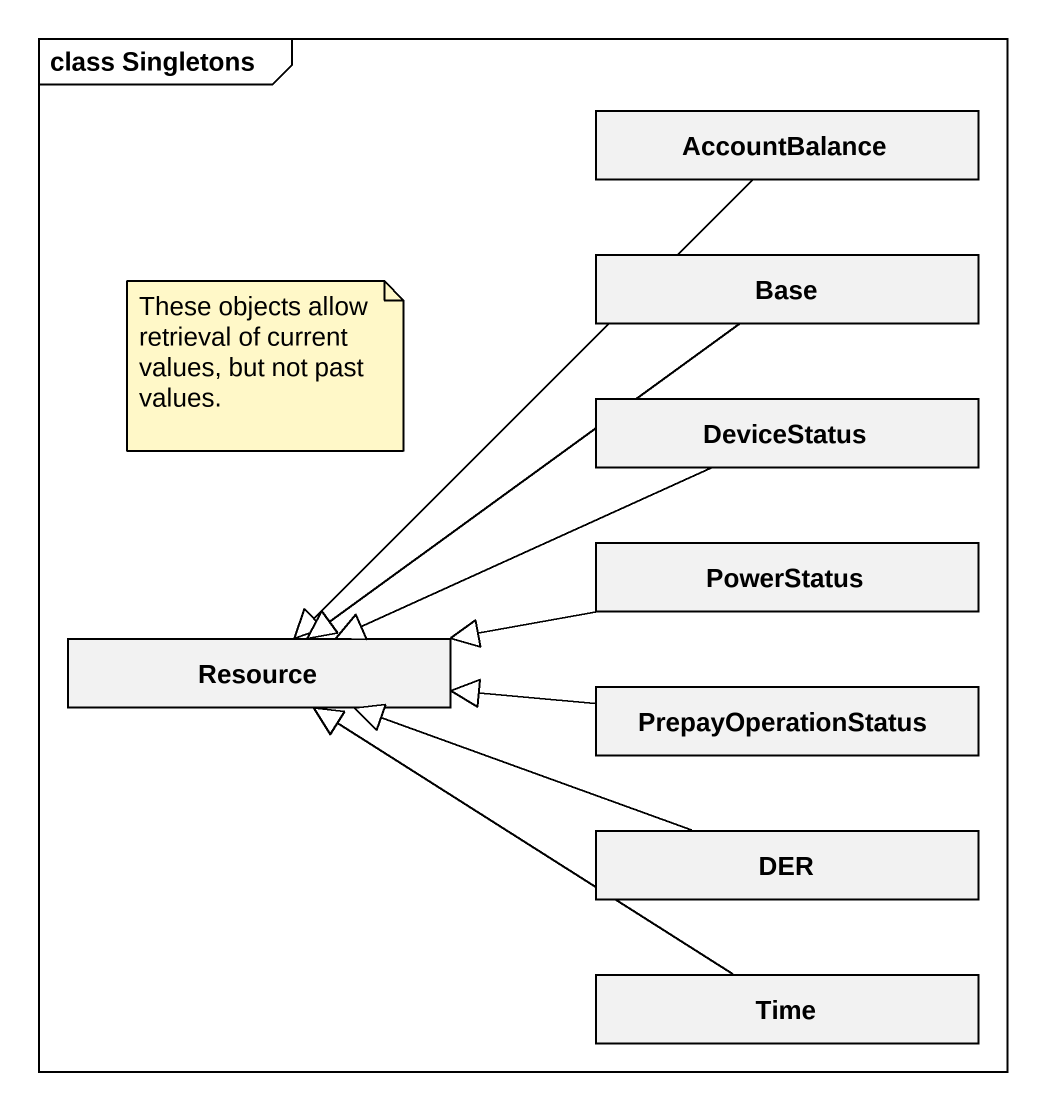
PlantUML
@startuml
mainframe class Singletons
hide circle
hide empty members
class AccountBalance
class Base
class DeviceStatus
class Resource
class PowerStatus
class PrepayOperationStatus
class DER
class Time
AccountBalance --|> Resource
Base --|> Resource
DeviceStatus -left-|> Resource
PowerStatus -left-|> Resource
PrepayOperationStatus -left-|> Resource
DER -left-|> Resource
Time -up-|> Resource
note as N1
  These objects allow retrieval of current values, but not past values.
end note
@enduml
